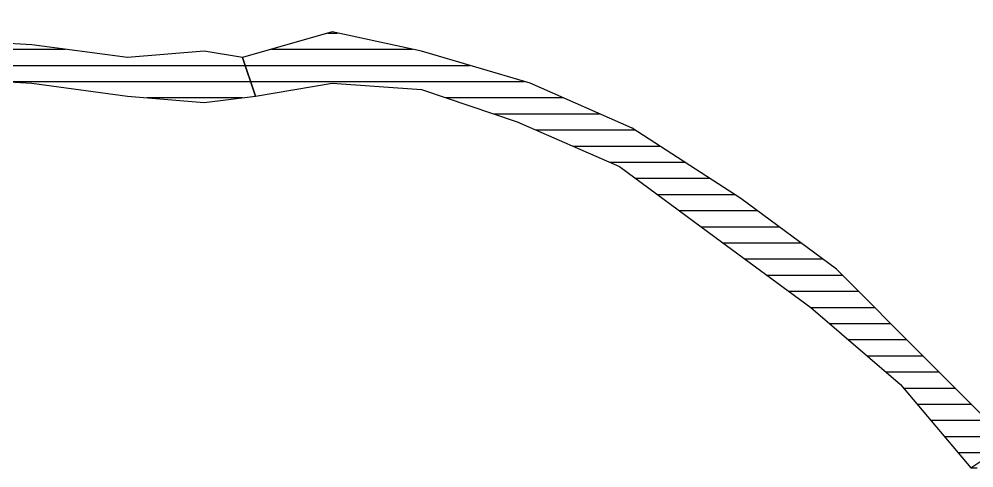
# Model space of a CAD drawing. Header units: millimetres. Extents: x 33350 to 35310, y -217097 to -211540.
# Drawn here: x 34456.93 to 34464.33, y -213952.4 to -213948.92 of the extents above; entities that cross this region are included whole.
import ezdxf

# ---------------------------------------------------------------- set-up
doc = ezdxf.new("R2010")
doc.units = ezdxf.units.MM
doc.header["$LTSCALE"] = 60
doc.header["$MEASUREMENT"] = 0
pattern_1 = [(360, (-5108.51305, -673.59423), (1e-16, 0.125), [25])]

# ---------------------------------------------------------------- blocks, each defined once
blk = doc.blocks.new('by')
at = {"ltscale": 30}
h = blk.add_hatch(dxfattribs=at)
h.set_pattern_fill('DC_LINES', color=256, scale=0.1, style=0)
h.set_pattern_definition(pattern_1)
edge = h.paths.add_edge_path(flags=0)
edge.add_line((6404.2673, 2196.6909), (6404.8611, 2196.5916))
edge.add_line((6404.8611, 2196.5916), (6405.5534, 2196.6412))
edge.add_line((6405.5534, 2196.6412), (6406.2956, 2196.8896))
edge.add_line((6406.2956, 2196.8896), (6407.0876, 2197.2373))
edge.add_line((6407.0876, 2197.2373), (6407.8288, 2197.7837))
edge.add_line((6407.8288, 2197.7837), (6408.571, 2198.3302))
edge.add_line((6408.571, 2198.3302), (6409.2644, 2198.9262))
edge.add_line((6409.2644, 2198.9262), (6409.8083, 2199.572))
edge.add_line((6409.8083, 2199.572), (6410.1052, 2199.3733))
edge.add_line((6410.1052, 2199.3733), (6409.4616, 2198.7276))
edge.add_line((6409.4616, 2198.7276), (6408.7693, 2198.0321))
edge.add_line((6408.7693, 2198.0321), (6408.0271, 2197.4857))
edge.add_line((6408.0271, 2197.4857), (6407.1863, 2196.9393))
edge.add_line((6407.1863, 2196.9393), (6406.3943, 2196.5916))
edge.add_line((6406.3943, 2196.5916), (6405.5534, 2196.3432))
edge.add_line((6405.5534, 2196.3432), (6404.8611, 2196.1941))
edge.add_line((6404.8611, 2196.1941), (6404.1677, 2196.3928))
h = blk.add_hatch(dxfattribs=at)
h.set_pattern_fill('DC_LINES', color=256, scale=0.1, style=0)
h.set_pattern_definition(pattern_1)
edge = h.paths.add_edge_path(flags=0)
edge.add_line((6410.0554, 2199.3733), (6410.1052, 2199.3733))
edge.add_line((6410.1052, 2199.3733), (6409.4616, 2198.7276))
edge.add_line((6409.4616, 2198.7276), (6408.7693, 2198.0321))
edge.add_line((6408.7693, 2198.0321), (6408.0271, 2197.4857))
edge.add_line((6408.0271, 2197.4857), (6407.1863, 2196.9393))
edge.add_line((6407.1863, 2196.9393), (6406.3943, 2196.5916))
edge.add_line((6406.3943, 2196.5916), (6405.5534, 2196.3432))
edge.add_line((6405.5534, 2196.3432), (6404.8611, 2196.1941))
edge.add_line((6404.8611, 2196.1941), (6404.1677, 2196.3928))
edge.add_line((6404.1677, 2196.3928), (6404.2673, 2196.6909))
edge.add_line((6404.2673, 2196.6909), (6404.8611, 2196.5916))
edge.add_line((6404.8611, 2196.5916), (6405.5534, 2196.6412))
edge.add_line((6405.5534, 2196.6412), (6406.2956, 2196.8896))
edge.add_line((6406.2956, 2196.8896), (6407.0876, 2197.2373))
edge.add_line((6407.0876, 2197.2373), (6407.8288, 2197.7837))
edge.add_line((6407.8288, 2197.7837), (6408.571, 2198.3302))
edge.add_line((6408.571, 2198.3302), (6409.2644, 2198.9262))
edge.add_line((6409.2644, 2198.9262), (6409.8083, 2199.572))
edge.add_line((6409.8083, 2199.572), (6409.8581, 2199.572))
h = blk.add_hatch(dxfattribs=at)
h.set_pattern_fill('DC_LINES', color=256, scale=0.1, style=0)
h.set_pattern_definition(pattern_1)
edge = h.paths.add_edge_path(flags=0)
edge.add_line((6398.5779, 2196.4922), (6398.6267, 2196.4922))
edge.add_line((6398.6267, 2196.4922), (6399.1218, 2196.4922))
edge.add_line((6399.1218, 2196.4922), (6399.8142, 2196.4922))
edge.add_line((6399.8142, 2196.4922), (6400.7048, 2196.4425))
edge.add_line((6400.7048, 2196.4425), (6401.6452, 2196.5419))
edge.add_line((6401.6452, 2196.5419), (6402.5349, 2196.5916))
edge.add_line((6402.5349, 2196.5916), (6403.2771, 2196.6909))
edge.add_line((6403.2771, 2196.6909), (6403.8708, 2196.7406))
edge.add_line((6403.8708, 2196.7406), (6404.2673, 2196.6909))
edge.add_line((6404.2673, 2196.6909), (6404.1677, 2196.3928))
edge.add_line((6404.1677, 2196.3928), (6403.8708, 2196.3432))
edge.add_line((6403.8708, 2196.3432), (6403.2771, 2196.3928))
edge.add_line((6403.2771, 2196.3928), (6402.5349, 2196.2935))
edge.add_line((6402.5349, 2196.2935), (6401.6452, 2196.2439))
edge.add_line((6401.6452, 2196.2439), (6400.7048, 2196.1445))
edge.add_line((6400.7048, 2196.1445), (6399.8142, 2196.0948))
edge.add_line((6399.8142, 2196.0948), (6399.1218, 2196.0948))
edge.add_line((6399.1218, 2196.0948), (6398.528, 2196.1941))
edge.add_line((6398.528, 2196.1941), (6398.5779, 2196.1941))
h = blk.add_hatch(dxfattribs=at)
h.set_pattern_fill('DC_LINES', color=256, scale=0.1, style=0)
h.set_pattern_definition(pattern_1)
edge = h.paths.add_edge_path(flags=0)
edge.add_line((6404.1677, 2196.3928), (6403.8708, 2196.3432))
edge.add_line((6403.8708, 2196.3432), (6403.2771, 2196.3928))
edge.add_line((6403.2771, 2196.3928), (6402.5349, 2196.2935))
edge.add_line((6402.5349, 2196.2935), (6401.6452, 2196.2439))
edge.add_line((6401.6452, 2196.2439), (6400.7048, 2196.1445))
edge.add_line((6400.7048, 2196.1445), (6399.8142, 2196.0948))
edge.add_line((6399.8142, 2196.0948), (6399.1218, 2196.0948))
edge.add_line((6399.1218, 2196.0948), (6398.528, 2196.1941))
edge.add_line((6398.528, 2196.1941), (6398.6267, 2196.4922))
edge.add_line((6398.6267, 2196.4922), (6399.1218, 2196.4922))
edge.add_line((6399.1218, 2196.4922), (6399.8142, 2196.4922))
edge.add_line((6399.8142, 2196.4922), (6400.7048, 2196.4425))
edge.add_line((6400.7048, 2196.4425), (6401.6452, 2196.5419))
edge.add_line((6401.6452, 2196.5419), (6402.5349, 2196.5916))
edge.add_line((6402.5349, 2196.5916), (6403.2771, 2196.6909))
edge.add_line((6403.2771, 2196.6909), (6403.8708, 2196.7406))
edge.add_line((6403.8708, 2196.7406), (6404.2673, 2196.6909))
for p, q in [((6409.2644, 2198.9262, -4.5045), (6409.8083, 2199.572, -4.5045)), ((6409.2644, 2198.9262, -4.5045), (6409.8083, 2199.572, -4.5045)), ((6409.8083, 2199.572, -4.5045), (6409.8581, 2199.572, -4.5045)), ((6409.8083, 2199.572, -4.5045), (6410.1052, 2199.3733, -4.5045)), ((6410.1052, 2199.3733, -4.5045), (6409.4616, 2198.7276, -4.5045)), ((6410.1052, 2199.3733, -4.5045), (6409.4616, 2198.7276, -4.5045)), ((6408.571, 2198.3302, -4.5045), (6409.2644, 2198.9262, -4.5045)), ((6408.571, 2198.3302, -4.5045), (6409.2644, 2198.9262, -4.5045)), ((6409.4616, 2198.7276, -4.5045), (6408.7693, 2198.0321, -4.5045)), ((6409.4616, 2198.7276, -4.5045), (6408.7693, 2198.0321, -4.5045)), ((6407.8288, 2197.7837, -4.5045), (6408.571, 2198.3302, -4.5045)), ((6407.8288, 2197.7837, -4.5045), (6408.571, 2198.3302, -4.5045)), ((6408.7693, 2198.0321, -4.5045), (6408.0271, 2197.4857, -4.5045)), ((6408.7693, 2198.0321, -4.5045), (6408.0271, 2197.4857, -4.5045)), ((6407.0876, 2197.2373, -4.5045), (6407.8288, 2197.7837, -4.5045)), ((6407.0876, 2197.2373, -4.5045), (6407.8288, 2197.7837, -4.5045)), ((6408.0271, 2197.4857, -4.5045), (6407.1863, 2196.9393, -4.5045)), ((6408.0271, 2197.4857, -4.5045), (6407.1863, 2196.9393, -4.5045)), ((6406.2956, 2196.8896, -4.5045), (6407.0876, 2197.2373, -4.5045)), ((6406.2956, 2196.8896, -4.5045), (6407.0876, 2197.2373, -4.5045)), ((6407.1863, 2196.9393, -4.5045), (6406.3943, 2196.5916, -4.5045)), ((6407.1863, 2196.9393, -4.5045), (6406.3943, 2196.5916, -4.5045)), ((6405.5534, 2196.6412, -4.5045), (6406.2956, 2196.8896, -4.5045)), ((6405.5534, 2196.6412, -4.5045), (6406.2956, 2196.8896, -4.5045)), ((6402.5349, 2196.5916, -4.5045), (6403.2771, 2196.6909, -4.5045)), ((6402.5349, 2196.5916, -4.5045), (6403.2771, 2196.6909, -4.5045)), ((6403.2771, 2196.6909, -4.5045), (6403.8708, 2196.7406, -4.5045)), ((6403.2771, 2196.6909, -4.5045), (6403.8708, 2196.7406, -4.5045)), ((6403.8708, 2196.7406, -4.5045), (6404.2673, 2196.6909, -4.5045)), ((6403.8708, 2196.7406, -4.5045), (6404.2673, 2196.6909, -4.5045)), ((6404.1677, 2196.3928, -4.5045), (6404.2673, 2196.6909, -4.5045)), ((6404.1677, 2196.3928, -4.5045), (6404.2673, 2196.6909, -4.5045)), ((6404.2673, 2196.6909, -4.5045), (6404.1677, 2196.3928, -4.5045)), ((6404.2673, 2196.6909, -4.5045), (6404.1677, 2196.3928, -4.5045)), ((6404.2673, 2196.6909, -4.5045), (6404.8611, 2196.5916, -4.5045)), ((6404.2673, 2196.6909, -4.5045), (6404.2673, 2196.6909, -4.5045)), ((6404.2673, 2196.6909, -4.5045), (6404.8611, 2196.5916, -4.5045)), ((6404.2673, 2196.6909, -4.5045), (6404.2673, 2196.6909, -4.5045)), ((6404.2673, 2196.6909, -4.5045), (6404.2673, 2196.6909, -4.5045)), ((6404.8611, 2196.5916, -4.5045), (6405.5534, 2196.6412, -4.5045)), ((6404.8611, 2196.5916, -4.5045), (6405.5534, 2196.6412, -4.5045)), ((6401.6452, 2196.5419, -4.5045), (6402.5349, 2196.5916, -4.5045)), ((6401.6452, 2196.5419, -4.5045), (6402.5349, 2196.5916, -4.5045)), ((6406.3943, 2196.5916, -4.5045), (6405.5534, 2196.3432, -4.5045)), ((6406.3943, 2196.5916, -4.5045), (6405.5534, 2196.3432, -4.5045)), ((6403.2771, 2196.3928, -4.5045), (6402.5349, 2196.2935, -4.5045)), ((6403.2771, 2196.3928, -4.5045), (6402.5349, 2196.2935, -4.5045)), ((6403.8708, 2196.3432, -4.5045), (6403.2771, 2196.3928, -4.5045)), ((6403.8708, 2196.3432, -4.5045), (6403.2771, 2196.3928, -4.5045)), ((6404.1677, 2196.3928, -4.5045), (6403.8708, 2196.3432, -4.5045)), ((6404.1677, 2196.3928, -4.5045), (6403.8708, 2196.3432, -4.5045)), ((6404.8611, 2196.1941, -4.5045), (6404.1677, 2196.3928, -4.5045)), ((6404.8611, 2196.1941, -4.5045), (6404.1677, 2196.3928, -4.5045)), ((6404.1677, 2196.3928, -4.5045), (6404.1677, 2196.3928, -4.5045)), ((6404.1677, 2196.3928, -4.5045), (6404.1677, 2196.3928, -4.5045)), ((6404.1677, 2196.3928, -4.5045), (6404.1677, 2196.3928, -4.5045)), ((6405.5534, 2196.3432, -4.5045), (6404.8611, 2196.1941, -4.5045)), ((6405.5534, 2196.3432, -4.5045), (6404.8611, 2196.1941, -4.5045)), ((6402.5349, 2196.2935, -4.5045), (6401.6452, 2196.2439, -4.5045)), ((6402.5349, 2196.2935, -4.5045), (6401.6452, 2196.2439, -4.5045))]:
    blk.add_line(p, q, dxfattribs=at)

msp = doc.modelspace()

# ---------------------------------------------------------------- block references
at = {"xscale": -1, "rotation": 180}
msp.add_blockref('by', (28054.4934, -211752.8273, 4.5045), dxfattribs=at)

doc.saveas('drawing.dxf')
